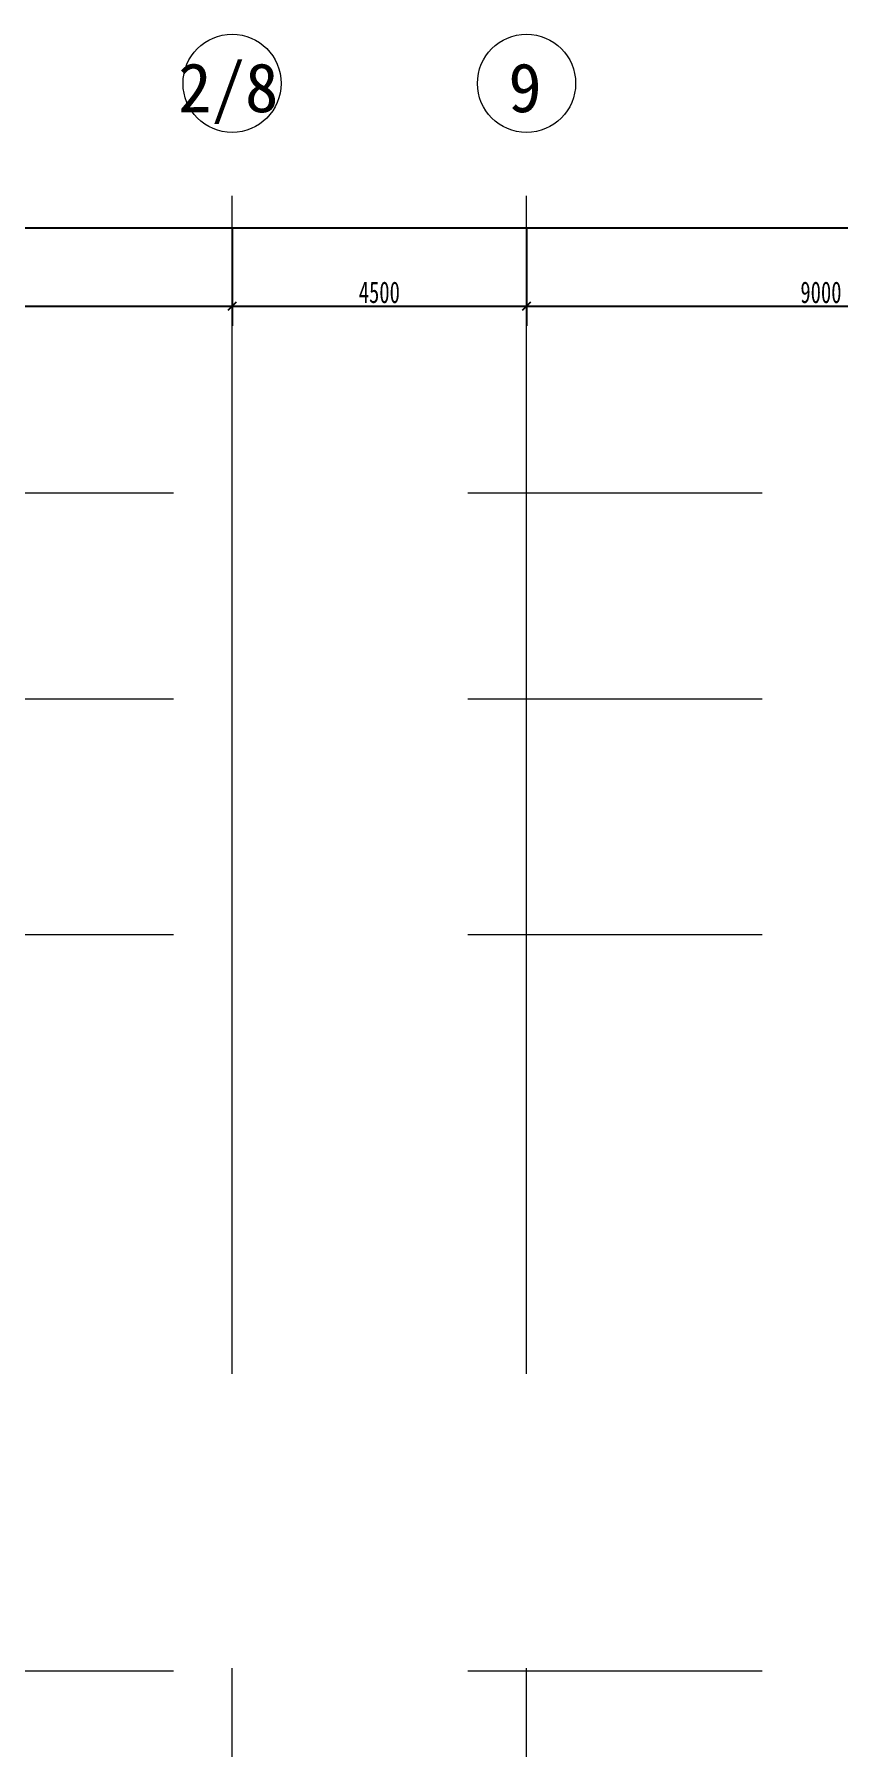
# Model space of a CAD drawing. Header units: millimetres. Extents: x 124696 to 347024, y 412631 to 564609.
# Drawn here: x 205148 to 217444, y 538427 to 564609 of the extents above; entities that cross this region are included whole.
import ezdxf

# ---------------------------------------------------------------- set-up
doc = ezdxf.new("R2010")
doc.units = ezdxf.units.MM
doc.header["$LTSCALE"] = 1500
doc.header["$MEASUREMENT"] = 0
doc.linetypes.add('二层平面图$0$轴网线_12_3_3_3 mm', pattern=[21, 12, -3, 3, -3])
doc.layers.add('0-建筑底图', color=7, linetype='Continuous')
for name, color, linetype, lineweight in [('二层平面图$0$A-ANNO-AXIS-TEXT', 7, 'Continuous', 15), ('二层平面图$0$ANNO-DIMS', 3, 'Continuous', 15), ('二层平面图$0$ANNO-DOTE-1', 10, '二层平面图$0$轴网线_12_3_3_3 mm', 15)]:
    doc.layers.add(name, color=color, linetype=linetype, lineweight=lineweight)
doc.styles.add('二层平面图$0$黑体_3', font='simhei.ttf', dxfattribs={"height": 750})
doc.styles.add('二层平面图$0$黑体_5', font='simhei.ttf', dxfattribs={"width": 0.7, "height": 330})
doc.dimstyles.new('二层平面图$0$直线_2_2mm_黑体_引线_文字在上', dxfattribs={"dimscale": 304.8, "dimtxt": 412.811453, "dimasz": 0.393701, "dimexe": 0.984252, "dimexo": 0.0625, "dimgap": 0.147638, "dimtad": 1, "dimdec": 0, "dimzin": 0, "dimdsep": 46, "dimtxsty": '二层平面图$0$黑体_5', "dimblk1": '二层平面图$0$_Oblique', "dimblk2": '二层平面图$0$_Oblique', "dimsah": 1, "dimcen": 0.09, "dimazin": 0, "dimtfac": 1, "dimtdec": 4, "dimtix": 1, "dimtmove": 0, "dimatfit": 3, "dimfxl": 3.937008, "dimfxlon": 1, "dimtvp": 1, "dimtolj": 1, "dimtzin": 0, "dimarcsym": 2})

# ---------------------------------------------------------------- blocks, each defined once
blk = doc.blocks.new('二层平面图$0$轴网 - 10mm圆_主轴号-315064-104-2F')
at = {"layer": '二层平面图$0$A-ANNO-AXIS-TEXT'}
blk.add_circle((0, 0), 5, dxfattribs=at)
blk = doc.blocks.new('二层平面图$0$_Oblique')
at = {"color": 0, "linetype": 'ByBlock', "lineweight": -2}
blk.add_line((-0.5, -0.5), (0.5, 0.5), dxfattribs=at)
blk = doc.blocks.new('*D2256')
at = {"layer": '二层平面图$0$ANNO-DIMS', "color": 0, "lineweight": -2, "transparency": 16777216}
for p, q in [((54000, 105282), (54000, 103802)), ((63000, 105282), (63000, 103802)), ((54000, 104102), (63000, 104102))]:
    blk.add_line(p, q, dxfattribs=at)
at = {"layer": '二层平面图$0$ANNO-DIMS', "color": 0, "lineweight": -2, "transparency": 16777216, "xscale": 120, "yscale": 120, "zscale": 120, "rotation": 180}
blk.add_blockref('二层平面图$0$_Oblique', (54000, 104102), dxfattribs=at)
at = {"layer": '二层平面图$0$ANNO-DIMS', "color": 0, "lineweight": -2, "transparency": 16777216, "xscale": 120, "yscale": 120, "zscale": 120}
blk.add_blockref('二层平面图$0$_Oblique', (63000, 104102), dxfattribs=at)
at = {"layer": '二层平面图$0$ANNO-DIMS', "color": 0, "transparency": 16777216, "insert": (58500, 104313), "char_height": 330, "width": 806.42, "attachment_point": 5, "style": '二层平面图$0$黑体_5'}
blk.add_mtext('\\A1;9000', dxfattribs=at)
blk = doc.blocks.new('*D2257')
at = {"layer": '二层平面图$0$ANNO-DIMS', "color": 0, "lineweight": -2, "transparency": 16777216}
for p, q in [((63000, 105282), (63000, 103802)), ((67500, 105282), (67500, 103802)), ((63000, 104102), (67500, 104102))]:
    blk.add_line(p, q, dxfattribs=at)
at = {"layer": '二层平面图$0$ANNO-DIMS', "color": 0, "lineweight": -2, "transparency": 16777216, "xscale": 120, "yscale": 120, "zscale": 120, "rotation": 180}
blk.add_blockref('二层平面图$0$_Oblique', (63000, 104102), dxfattribs=at)
at = {"layer": '二层平面图$0$ANNO-DIMS', "color": 0, "lineweight": -2, "transparency": 16777216, "xscale": 120, "yscale": 120, "zscale": 120}
blk.add_blockref('二层平面图$0$_Oblique', (67500, 104102), dxfattribs=at)
at = {"layer": '二层平面图$0$ANNO-DIMS', "color": 0, "transparency": 16777216, "insert": (65250, 104313), "char_height": 330, "width": 806.42, "attachment_point": 5, "style": '二层平面图$0$黑体_5'}
blk.add_mtext('\\A1;4500', dxfattribs=at)
blk = doc.blocks.new('*D2258')
at = {"layer": '二层平面图$0$ANNO-DIMS', "color": 0, "lineweight": -2, "transparency": 16777216}
for p, q in [((67500, 105282), (67500, 103802)), ((76500, 105282), (76500, 103802)), ((67500, 104102), (76500, 104102))]:
    blk.add_line(p, q, dxfattribs=at)
at = {"layer": '二层平面图$0$ANNO-DIMS', "color": 0, "lineweight": -2, "transparency": 16777216, "xscale": 120, "yscale": 120, "zscale": 120, "rotation": 180}
blk.add_blockref('二层平面图$0$_Oblique', (67500, 104102), dxfattribs=at)
at = {"layer": '二层平面图$0$ANNO-DIMS', "color": 0, "lineweight": -2, "transparency": 16777216, "xscale": 120, "yscale": 120, "zscale": 120}
blk.add_blockref('二层平面图$0$_Oblique', (76500, 104102), dxfattribs=at)
at = {"layer": '二层平面图$0$ANNO-DIMS', "color": 0, "transparency": 16777216, "insert": (72000, 104313), "char_height": 330, "width": 806.42, "attachment_point": 5, "style": '二层平面图$0$黑体_5'}
blk.add_mtext('\\A1;9000', dxfattribs=at)
blk = doc.blocks.new('*D2276')
at = {"layer": '二层平面图$0$ANNO-DIMS', "color": 0, "lineweight": -2, "transparency": 16777216}
for p, q in [((-6000, 106482), (-6000, 105002)), ((94500, 106482), (94500, 105002)), ((-6000, 105302), (94500, 105302))]:
    blk.add_line(p, q, dxfattribs=at)
at = {"layer": '二层平面图$0$ANNO-DIMS', "color": 0, "lineweight": -2, "transparency": 16777216, "xscale": 120, "yscale": 120, "zscale": 120, "rotation": 180}
blk.add_blockref('二层平面图$0$_Oblique', (-6000, 105302), dxfattribs=at)
at = {"layer": '二层平面图$0$ANNO-DIMS', "color": 0, "lineweight": -2, "transparency": 16777216, "xscale": 120, "yscale": 120, "zscale": 120}
blk.add_blockref('二层平面图$0$_Oblique', (94500, 105302), dxfattribs=at)
at = {"layer": '二层平面图$0$ANNO-DIMS', "color": 0, "transparency": 16777216, "insert": (44250, 105513), "char_height": 330, "width": 1209.63, "attachment_point": 5, "style": '二层平面图$0$黑体_5'}
blk.add_mtext('\\A1;100500', dxfattribs=at)
blk = doc.blocks.new('二层平面图')
at = {"layer": '二层平面图$0$ANNO-DOTE-1', "color": 8}
for p, q in [((63000, -6710.3), (63000, 106757.2)), ((67500, -6710.3), (67500, 106757.2)), ((-18896.2, 101250), (101078.3, 101250)), ((-18896.2, 98100), (101078.3, 98100)), ((-18896.2, 94500), (101078.3, 94500)), ((-18896.2, 83250), (161528.2, 83250))]:
    blk.add_line(p, q, dxfattribs=at)
at = {"layer": '二层平面图$0$A-ANNO-AXIS-TEXT', "color": 8, "xscale": 149.9999999999999, "yscale": 149.9999999999999, "zscale": 149.9999999999999}
for p in [(63000, 107507.2), (67500, 107507.2)]:
    blk.add_blockref('二层平面图$0$轴网 - 10mm圆_主轴号-315064-104-2F', p, dxfattribs=at)
at = {"layer": '二层平面图$0$A-ANNO-AXIS-TEXT', "color": 8, "char_height": 750, "attachment_point": 1, "style": '二层平面图$0$黑体_3'}
for s, insert, width in [('2/8', (62176.7, 107816.4), 1984.177), ('\\f黑体|b0|i0|c134|p49|;9', (67222, 107816.4), 661.392)]:
    blk.add_mtext(s, dxfattribs=dict(at, insert=insert, width=width))
at = {"layer": '二层平面图$0$ANNO-DIMS', "color": 8}
for base, p1, p2, override, picture, middle in [((94500, 105301.5), (-6000, 106501.5), (94500, 106501.5), {"dimpost": '<>', "dimfxl": 100500}, '*D2276', (44250, 105513.4)), ((63000, 104101.5), (54000, 105301.5), (63000, 105301.5), {"dimpost": '<>', "dimfxl": 9000}, '*D2256', (58500, 104313.4)), ((67500, 104101.5), (63000, 105301.5), (67500, 105301.5), {"dimpost": '<>', "dimfxl": 4500}, '*D2257', (65250, 104313.4)), ((76500, 104101.5), (67500, 105301.5), (76500, 105301.5), {"dimpost": '<>', "dimfxl": 9000}, '*D2258', (72000, 104313.4))]:
    dim = blk.add_linear_dim(base=base, p1=p1, p2=p2, dimstyle='二层平面图$0$直线_2_2mm_黑体_引线_文字在上', override=override, dxfattribs=at)
    dim.commit()
    dim.dimension.update_dxf_attribs({"geometry": picture, "text_midpoint": middle})

msp = doc.modelspace()

# ---------------------------------------------------------------- block references
at = {"layer": '0-建筑底图'}
msp.add_blockref('二层平面图', (145172, 456352), dxfattribs=at)

doc.saveas('drawing.dxf')
